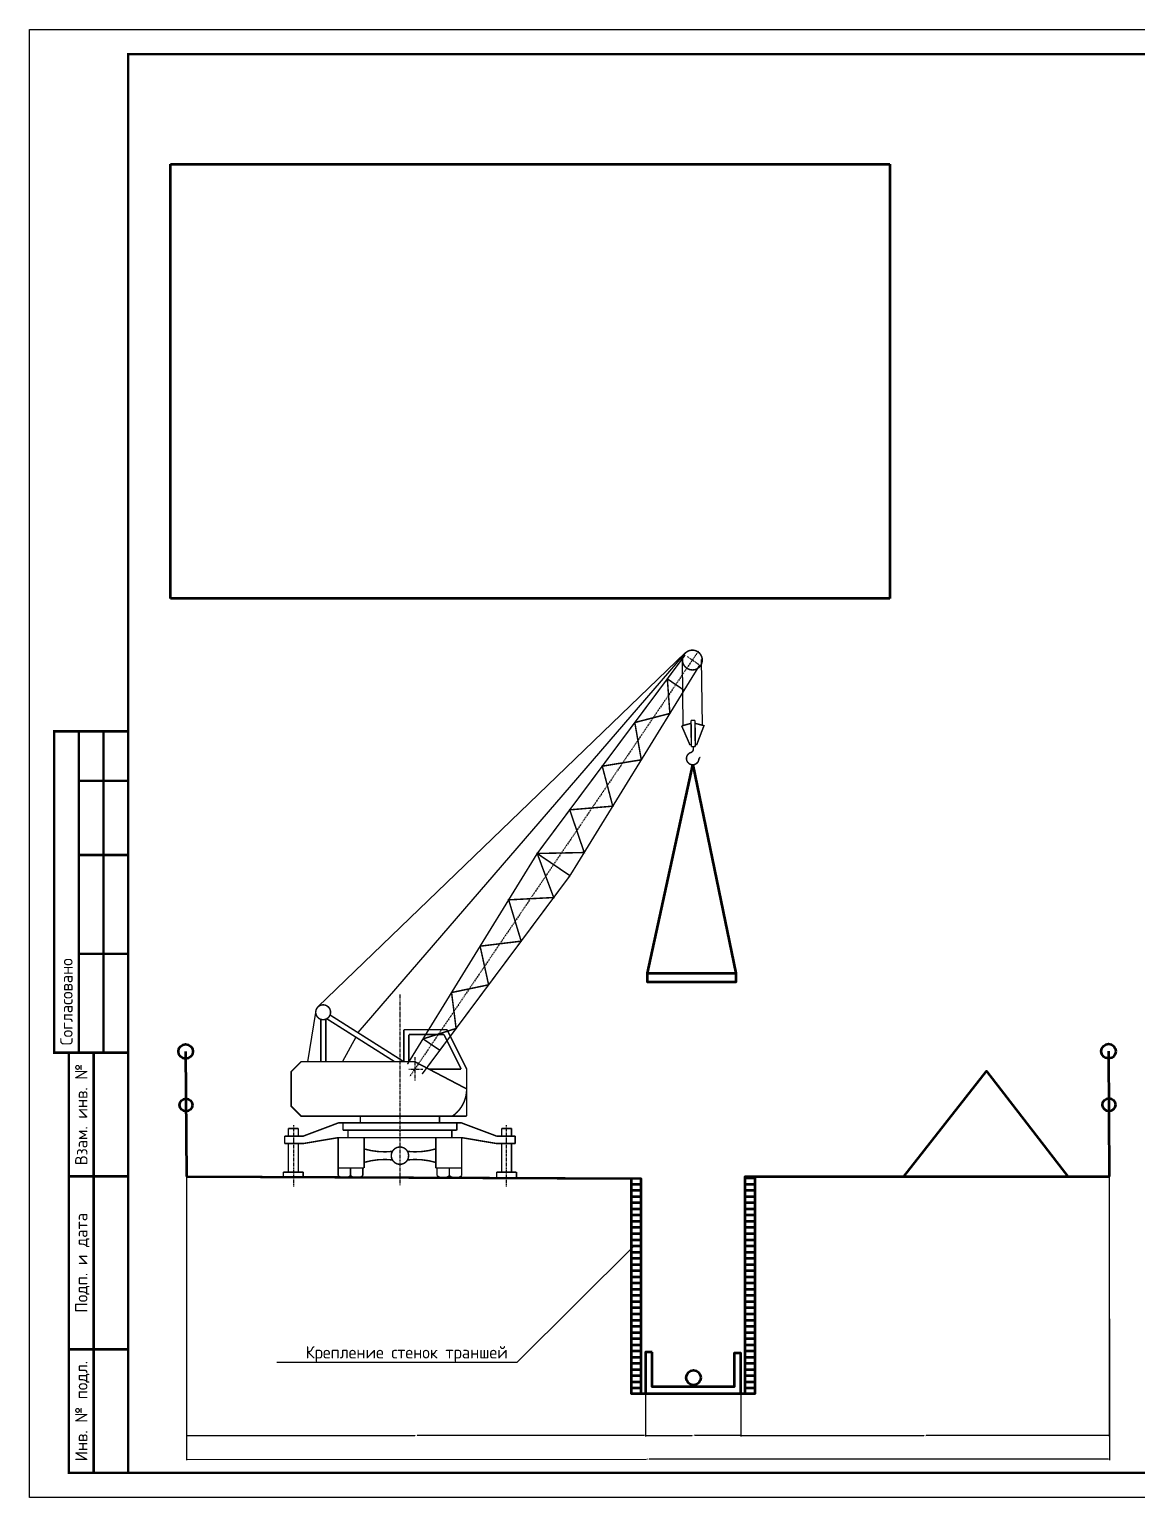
# Model space of a CAD drawing. Header units: millimetres. Extents: x 1981 to 3888, y 1583 to 2809.
# Drawn here: x 3467.8 to 3691.8, y 1980.2 to 2277.2 of the extents above; entities that cross this region are included whole.
import ezdxf
from ezdxf import colors
from ezdxf.entities.mleader import LeaderData, LeaderLine
from ezdxf.enums import TextEntityAlignment as Align
from ezdxf.math import Vec2, Vec3

# ---------------------------------------------------------------- set-up
doc = ezdxf.new("R2010")
doc.units = ezdxf.units.MM
doc.linetypes.add('CENTERM', pattern=[0.4, 0.2, -0.1, 0, -0.1])
doc.layers.add('Демонтаж', color=5, linetype='Continuous', lineweight=50)
for name, color, linetype in [('ПОД_склады', 250, 'Continuous'), ('Форматы', 7, 'Continuous'), ('Ћ‘€', 1, 'CENTERM')]:
    doc.layers.add(name, color=color, linetype=linetype)
doc.styles.add('GOST-2.304_Type-B', font='GOST Common.ttf')
doc.styles.get("Standard").update_dxf_attribs({"font": 'GOST Common.ttf'})
doc.dimstyles.get("Standard").update_dxf_attribs({"dimtxt": 0.18, "dimasz": 0.18, "dimexe": 0.18, "dimexo": 0.0625, "dimgap": 0.09, "dimtad": 0, "dimtih": 1, "dimtoh": 1, "dimdec": 4, "dimzin": 0, "dimdsep": 46, "dimtxsty": 'Standard', "dimcen": 0.09, "dimadec": 0, "dimazin": 0, "dimtfac": 1, "dimtdec": 4, "dimtofl": 0, "dimtmove": 0, "dimatfit": 3, "dimfxl": 0, "dimtolj": 1, "dimtzin": 0, "dimarcsym": 0})
picture_1 = doc.add_image_def('image5.jpg', size_in_pixel=(1086, 656))

# ---------------------------------------------------------------- blocks, each defined once
blk = doc.blocks.new('2')
at = {"const_width": 0.3}
blk.add_lwpolyline([(-2, 100, 1), (2, 100, 1)], format="xyb", close=True, dxfattribs=at)
for points in [[(-1.79, 100), (-4, 50)], [(1.79, 100), (4, 50)], [(-2.05, 6), (2.3, 11.5), (-2.54, 17), (2.78, 22.5), (-3.03, 28), (3.27, 33.5), (-3.51, 39), (3.76, 44.5), (-4, 50), (3.76, 55.5), (-3.51, 61), (3.27, 66.5), (-3.03, 72), (2.78, 77.5), (-2.54, 83), (2.3, 88.5), (-2.05, 94)], [(-2.05, 94), (2.05, 94)], [(-1.79, 0), (-4, 50)], [(-4, 50), (4, 50)], [(1.79, 0), (4, 50)], [(-2.05, 6), (2.05, 6)]]:
    blk.add_lwpolyline(points, dxfattribs=at)
at = {"layer": 'Ћ‘€'}
for p, q in [((0, 102.21), (0, -1.81)), ((-1.23, 100), (1.62, 100))]:
    blk.add_line(p, q, dxfattribs=at)
blk = doc.blocks.new('*D98')
at = {"layer": 'Defpoints', "color": 0, "lineweight": 50, "transparency": 16777216}
for p in [(3499.57, 2045.17), (3686.23, 2045.22), (3686.25, 1988.03)]:
    blk.add_point(p, dxfattribs=at)
at = {"layer": 'Демонтаж', "color": 0, "lineweight": -2, "transparency": 16777216}
for p, q in [((3499.57, 2045.11), (3499.58, 1987.8)), ((3686.23, 2045.16), (3686.25, 1987.85)), ((3499.76, 1987.98), (3592.64, 1988)), ((3686.07, 1988.03), (3593.19, 1988))]:
    blk.add_line(p, q, dxfattribs=at)
at = {"layer": 'Демонтаж', "color": 0, "lineweight": 50, "transparency": 16777216}
for points in [[(3499.76, 1988.01), (3499.76, 1987.95), (3499.58, 1987.98)], [(3686.07, 1988.06), (3686.07, 1988), (3686.25, 1988.03)]]:
    blk.add_solid(points, dxfattribs=at)
at = {"layer": 'Демонтаж', "color": 0, "lineweight": 53, "transparency": 16777216, "insert": (3592.92, 1988), "char_height": 0.18, "attachment_point": 5, "bg_fill": 3, "box_fill_scale": 1.1, "bg_fill_color": 256, "bg_fill_true_color": 13158600, "bg_fill_transparency": 0}
blk.add_mtext('\\A1;12,0', dxfattribs=at)
blk = doc.blocks.new('*D99')
at = {"layer": 'Defpoints', "color": 0, "lineweight": 50, "transparency": 16777216}
for p in [(3499.57, 2045.17), (3592.42, 2001.3), (3592.42, 1992.78)]:
    blk.add_point(p, dxfattribs=at)
at = {"layer": 'Демонтаж', "color": 0, "lineweight": -2, "transparency": 16777216}
for p, q in [((3499.57, 2045.11), (3499.57, 1992.6)), ((3592.42, 2001.24), (3592.42, 1992.6)), ((3499.75, 1992.78), (3545.76, 1992.78)), ((3592.24, 1992.78), (3546.22, 1992.78))]:
    blk.add_line(p, q, dxfattribs=at)
at = {"layer": 'Демонтаж', "color": 0, "lineweight": 50, "transparency": 16777216}
for points in [[(3499.75, 1992.81), (3499.75, 1992.75), (3499.57, 1992.78)], [(3592.24, 1992.81), (3592.24, 1992.75), (3592.42, 1992.78)]]:
    blk.add_solid(points, dxfattribs=at)
at = {"layer": 'Демонтаж', "color": 0, "lineweight": 53, "transparency": 16777216, "insert": (3545.99, 1992.78), "char_height": 0.18, "attachment_point": 5, "bg_fill": 3, "box_fill_scale": 1.1, "bg_fill_color": 256, "bg_fill_true_color": 13158600, "bg_fill_transparency": 0}
blk.add_mtext('\\A1;5,0', dxfattribs=at)
blk = doc.blocks.new('*D100')
at = {"layer": 'Defpoints', "color": 0, "lineweight": 50, "transparency": 16777216}
for p in [(3592.42, 2001.3), (3611.73, 2001.3), (3611.73, 1992.78)]:
    blk.add_point(p, dxfattribs=at)
at = {"layer": 'Демонтаж', "color": 0, "lineweight": -2, "transparency": 16777216}
for p, q in [((3592.42, 2001.24), (3592.42, 1992.6)), ((3611.73, 2001.24), (3611.73, 1992.6)), ((3592.6, 1992.78), (3601.85, 1992.78)), ((3611.55, 1992.78), (3602.3, 1992.78))]:
    blk.add_line(p, q, dxfattribs=at)
at = {"layer": 'Демонтаж', "color": 0, "lineweight": 50, "transparency": 16777216}
for points in [[(3592.6, 1992.81), (3592.6, 1992.75), (3592.42, 1992.78)], [(3611.55, 1992.81), (3611.55, 1992.75), (3611.73, 1992.78)]]:
    blk.add_solid(points, dxfattribs=at)
at = {"layer": 'Демонтаж', "color": 0, "lineweight": 53, "transparency": 16777216, "insert": (3602.08, 1992.78), "char_height": 0.18, "attachment_point": 5, "bg_fill": 3, "box_fill_scale": 1.1, "bg_fill_color": 256, "bg_fill_true_color": 13158600, "bg_fill_transparency": 0}
blk.add_mtext('\\A1;2,0', dxfattribs=at)
blk = doc.blocks.new('*D101')
at = {"layer": 'Defpoints', "color": 0, "lineweight": 50, "transparency": 16777216}
for p in [(3686.23, 2045.22), (3611.73, 2001.3), (3686.23, 1992.78)]:
    blk.add_point(p, dxfattribs=at)
at = {"layer": 'Демонтаж', "color": 0, "lineweight": -2, "transparency": 16777216}
for p, q in [((3686.23, 2045.16), (3686.23, 1992.6)), ((3611.73, 2001.24), (3611.73, 1992.6)), ((3611.91, 1992.78), (3648.75, 1992.78)), ((3686.05, 1992.78), (3649.21, 1992.78))]:
    blk.add_line(p, q, dxfattribs=at)
at = {"layer": 'Демонтаж', "color": 0, "lineweight": 50, "transparency": 16777216}
for points in [[(3611.91, 1992.81), (3611.91, 1992.75), (3611.73, 1992.78)], [(3686.05, 1992.81), (3686.05, 1992.75), (3686.23, 1992.78)]]:
    blk.add_solid(points, dxfattribs=at)
at = {"layer": 'Демонтаж', "color": 0, "lineweight": 53, "transparency": 16777216, "insert": (3648.98, 1992.78), "char_height": 0.18, "attachment_point": 5, "bg_fill": 3, "box_fill_scale": 1.1, "bg_fill_color": 256, "bg_fill_true_color": 13158600, "bg_fill_transparency": 0}
blk.add_mtext('\\A1;5,0', dxfattribs=at)
blk = doc.blocks.new('_None')
blk = doc.blocks.new('*U110')
blk.add_lwpolyline([(0, 0), (420, 0), (420, -297), (0, -297)], close=True)
at = {"const_width": 0.5}
blk.add_lwpolyline([(20, -5), (415, -5), (415, -292), (20, -292)], close=True, dxfattribs=at)
for points in [[(20, -207), (5, -207), (5, -142), (20, -142)], [(10, -142), (10, -207)], [(15, -142), (15, -207)], [(10, -152), (20, -152)], [(10, -167), (20, -167)], [(10, -187), (20, -187)], [(20, -292), (8, -292), (8, -207), (20, -207)], [(13, -207), (13, -292)], [(8, -232), (20, -232)], [(8, -267), (20, -267)]]:
    blk.add_lwpolyline(points, dxfattribs=at)
at = {"style": 'GOST-2.304_Type-B'}
blk.add_text('Согласовано', height=2.5, rotation=90, dxfattribs=at).set_placement((7.5, -205.5), align=Align.MIDDLE_LEFT)
for s, p in [('Взам. инв. №', (10.5, -219.5)), ('Подп. и дата', (10.5, -249.5)), ('Инв. № подл.', (10.5, -279.5))]:
    blk.add_text(s, height=2.5, rotation=90, dxfattribs=at).set_placement(p, align=Align.MIDDLE_CENTER)
blk.add_attdef('РАЗРАБОТАЛ', text='', height=2.5, dxfattribs=at).set_placement((250.5, -264.22), align=Align.MIDDLE_LEFT)
at = {"style": 'GOST-2.304_Type-B', "flags": 8}
for tag, height, p in [('ДАТА', 2.5, (290.07, -264.4)), ('ЛИСТ', 3, (386.39, -271.92)), ('ЛИСТОВ', 3, (403.89, -271.92)), ('ФОРМАТ', 3, (380.97, -294.75))]:
    blk.add_attdef(tag, text='', height=height, dxfattribs=at).set_placement(p, align=Align.MIDDLE_CENTER)
at = {"style": 'GOST-2.304_Type-B'}
blk.add_attdef('ПРОВЕРИЛ', (250.75, -270.73), '', height=2.5, dxfattribs=at)
at = {"style": 'GOST-2.304_Type-B', "flags": 8}
for tag, p in [('ТЕПЛОВЫЕ_СЕТИ_001', (316.44, -271)), ('ИМЯ_ЧЕРТЕЖА_001', (318.09, -285.55))]:
    blk.add_attdef(tag, p, '', height=3, dxfattribs=at)

msp = doc.modelspace()

# ---------------------------------------------------------------- hatches: boundary and pattern name
at = {"layer": 'ПОД_склады', "lineweight": 53}
h = msp.add_hatch(dxfattribs=at)
h.set_pattern_fill('ANSI31', color=256, scale=10, angle=135)
h.set_pattern_definition([(180, (3470.6067, 1981.1676), (-1e-16, -1.25), [])])
h.paths.add_polyline_path([(3591.50385, 2044.79455), (3589.51209, 2044.80276), (3589.50385, 2011.0063), (3589.53884, 2001.30347), (3591.50385, 2001.30347), (3591.50385, 2011.0063)])
h.paths.add_polyline_path([(3614.57702, 2045.22368), (3612.57702, 2045.22368), (3612.57702, 2023.84235), (3612.57702, 2001.30347), (3614.61201, 2001.30347), (3614.57702, 2023.84235)])

# ---------------------------------------------------------------- linework, layer by layer
at = {"color": 18, "true_color": 0x000000}
for p, q in [((3600.5407, 2151.21394), (3526.18769, 2079.50026)), ((3600.27618, 2150.8438), (3534.21338, 2074.33286)), ((3599.84018, 2149.47009), (3599.98927, 2136.41003)), ((3603.71028, 2149.79115), (3603.86205, 2136.49686)), ((3525.71247, 2078.4005), (3524.04078, 2068.3637)), ((3533.81971, 2073.39856), (3531.12873, 2068.43062))]:
    msp.add_line(p, q, dxfattribs=at)
at = {"color": 18, "true_color": 0x000000, "const_width": 0.3}
for points in [[(3599.7467, 2136.34374), (3601.64333, 2136.86204)], [(3601.69246, 2132.55834), (3601.39209, 2132.55491), (3599.7467, 2136.34374)], [(3601.63641, 2137.46752), (3602.43738, 2137.47666)], [(3601.69703, 2132.15759), (3601.63641, 2137.46752)], [(3602.498, 2132.16674), (3602.43738, 2137.47666)], [(3602.44435, 2136.86643), (3604.25213, 2136.39518), (3602.79378, 2132.57091), (3602.49342, 2132.56749)], [(3601.69703, 2132.15759), (3602.498, 2132.16674)], [(3526.76089, 2068.41672), (3526.76089, 2076.99553)], [(3527.76089, 2068.41672), (3527.76089, 2077.01807)], [(3527.95702, 2077.10912), (3541.69102, 2068.41672)], [(3528.62438, 2077.8702), (3543.56089, 2068.41672)], [(3552.26089, 2074.91672), (3543.56089, 2074.91672)], [(3543.56089, 2068.41672), (3543.56089, 2074.91672)], [(3544.56089, 2068.41672), (3544.56089, 2073.91672)], [(3551.64285, 2073.91672), (3544.56089, 2073.91672)], [(3551.64285, 2073.91672), (3555.14285, 2066.91672)], [(3552.26089, 2074.91672), (3556.26089, 2066.91672)], [(3545.76089, 2068.41672), (3522.76089, 2068.41672), (3520.76089, 2066.41672), (3520.76089, 2059.41672), (3522.76089, 2057.41672), (3556.26089, 2057.41672)], [(3545.76089, 2068.41672), (3556.26089, 2062.91672)], [(3555.14285, 2066.91672), (3548.62452, 2066.91672)], [(3556.26089, 2057.41672), (3556.26089, 2066.91672)], [(3531.26089, 2056.05878), (3530.36556, 2056.05878), (3523.19078, 2053.35793)], [(3555.15621, 2056.05878), (3531.26089, 2056.05878)], [(3531.26089, 2054.55878), (3531.26089, 2056.05878)], [(3534.76089, 2055.91672), (3534.76089, 2057.41672)], [(3550.76089, 2055.91672), (3550.76089, 2057.41672)], [(3554.26089, 2054.55878), (3554.26089, 2056.05878)], [(3554.26089, 2056.05878), (3555.15621, 2056.05878), (3562.33099, 2053.35793)], [(3519.45391, 2053.35793), (3519.45391, 2051.86219)], [(3519.45391, 2053.35793), (3523.19078, 2053.35793)], [(3520.1928, 2053.35793), (3520.1928, 2054.91672)], [(3522.1928, 2054.91672), (3520.1928, 2054.91672)], [(3522.1928, 2053.35793), (3522.1928, 2054.91672)], [(3530.26089, 2053.05878), (3523.19078, 2051.86219)], [(3555.26089, 2053.05878), (3530.26089, 2053.05878)], [(3530.26089, 2045.37013), (3530.26089, 2053.05878)], [(3554.26089, 2054.55878), (3531.26089, 2054.55878)], [(3532.26089, 2053.05878), (3532.26089, 2054.55878)], [(3535.51089, 2046.92624), (3535.51089, 2053.05878)], [(3550.01089, 2046.92624), (3550.01089, 2053.05878)], [(3553.26089, 2053.05878), (3553.26089, 2054.55878)], [(3555.26089, 2045.37013), (3555.26089, 2053.05878)], [(3555.26089, 2053.05878), (3562.33099, 2051.86219)], [(3566.06786, 2053.35793), (3562.33099, 2053.35793)], [(3563.32897, 2054.91672), (3565.32897, 2054.91672)], [(3563.32897, 2053.35793), (3563.32897, 2054.91672)], [(3565.32897, 2053.35793), (3565.32897, 2054.91672)], [(3566.06786, 2053.35793), (3566.06786, 2051.86219)], [(3519.45391, 2051.86219), (3523.19078, 2051.86219)], [(3520.1928, 2046.08606), (3520.1928, 2051.86219)], [(3522.1928, 2046.08606), (3522.1928, 2051.86219)], [(3566.06786, 2051.86219), (3562.33099, 2051.86219)], [(3563.32897, 2046.08606), (3563.32897, 2051.86219)], [(3565.32897, 2046.08606), (3565.32897, 2051.86219)], [(3530.26089, 2046.92624), (3535.51089, 2046.92624)], [(3532.76089, 2045.36721), (3532.76089, 2046.92624)], [(3535.26089, 2045.37013), (3535.26089, 2046.92624)], [(3555.26089, 2046.92624), (3550.01089, 2046.92624)], [(3550.26089, 2045.37013), (3550.26089, 2046.92624)], [(3552.76089, 2045.36721), (3552.76089, 2046.92624)], [(3519.1928, 2044.94484), (3519.1928, 2046.08606)], [(3519.1928, 2046.08606), (3523.1928, 2046.08606)], [(3523.1928, 2044.94484), (3523.1928, 2046.08606)], [(3566.32897, 2046.08606), (3562.32897, 2046.08606)], [(3562.32897, 2044.94484), (3562.32897, 2046.08606)], [(3566.32897, 2044.94484), (3566.32897, 2046.08606)]]:
    msp.add_lwpolyline(points, dxfattribs=at)
for points in [[(3602.09751, 2132.16216), (3602.09137, 2131.61971, -0.325731501), (3601.59896, 2130.95988, 1.866820052), (3603.22932, 2129.63159, -0.319496541), (3603.53299, 2129.9814, 0.646297885)], [(3556.26089, 2062.91672, -0.246849133), (3553.3802, 2057.41672, 5.056560264)], [(3541.23446, 2050.26959, -0.097234658), (3535.51089, 2050.77554, -5.892167172)], [(3544.28731, 2050.26959, 0.097234658), (3550.01089, 2050.77554, 5.892167172)], [(3541.23446, 2048.55785, 0.097234658), (3535.51089, 2048.0519, 5.892167172)], [(3544.28731, 2048.55785, -0.097234658), (3550.01089, 2048.0519, -5.892167172)], [(3530.28079, 2045.35361, 0.357459216), (3532.74635, 2045.35517, 0.324677354)], [(3535.24098, 2045.35361, -0.357459216), (3532.77542, 2045.35517, -0.324677354)], [(3550.28079, 2045.35361, 0.357459216), (3552.74635, 2045.35517, 0.324677354)], [(3555.24098, 2045.35361, -0.357459216), (3552.77542, 2045.35517, -0.324677354)]]:
    msp.add_lwpolyline(points, format="xyb", dxfattribs=at)
for points in [[(3525.72901, 2078.42061, 1), (3528.72901, 2078.42061, 1)], [(3541.01089, 2049.41372, 1), (3544.51089, 2049.41372, 1)]]:
    msp.add_lwpolyline(points, format="xyb", close=True, dxfattribs=at)
at = {"layer": 'Демонтаж', "color": 18, "lineweight": 53, "true_color": 0x000000}
for p, q in [((3592.85112, 2086.3369), (3601.97211, 2128.49009)), ((3601.97211, 2128.49009), (3610.71122, 2086.3369))]:
    msp.add_line(p, q, dxfattribs=at)
msp.add_lwpolyline([(3592.85112, 2086.3369), (3610.71122, 2086.3369), (3610.71122, 2084.49583), (3592.85112, 2084.49583)], close=True, dxfattribs=at)
for points in [[(3499.41875, 2070.48641), (3499.56672, 2045.17345)], [(3686.08481, 2070.53664), (3686.23277, 2045.22368)], [(3644.70228, 2045.22368), (3661.3807, 2066.48702), (3677.848, 2045.22368)], [(3499.56672, 2045.17345), (3591.50385, 2044.79455), (3591.50385, 2011.0063), (3591.50385, 2001.30347), (3612.57702, 2001.30347), (3612.57702, 2023.84235), (3612.57702, 2045.22368), (3686.23277, 2045.22368)], [(3499.56672, 2045.17345), (3589.51209, 2044.80276), (3589.50385, 2011.0063), (3589.53884, 2001.30347), (3614.61201, 2001.30347), (3614.57702, 2023.84235), (3614.57702, 2045.22368), (3686.23277, 2045.22368)], [(3593.74669, 2009.66498), (3592.41614, 2009.66498), (3592.41614, 2001.30347), (3611.73472, 2001.30347), (3611.73472, 2009.48599), (3610.3274, 2009.48599), (3610.3274, 2002.68427), (3593.74669, 2002.68427), (3593.74669, 2009.66498)]]:
    msp.add_lwpolyline(points, dxfattribs=at)
for centre, radius in [((3499.41875, 2070.48641), 1.47018), ((3686.08481, 2070.53664), 1.47018), ((3499.48204, 2059.66046), 1.3045), ((3686.14809, 2059.71069), 1.3045), ((3602.13275, 2004.50338), 1.49429)]:
    msp.add_circle(centre, radius, dxfattribs=at)
at = {"layer": 'Ћ‘€', "color": 18, "true_color": 0x000000}
for p, q in [((3542.76089, 2082.03447), (3542.76089, 2043.42322)), ((3545.76089, 2069.3398), (3545.76089, 2064.63311)), ((3544.52599, 2066.91672), (3547.37713, 2066.91672)), ((3521.26089, 2055.54867), (3521.26089, 2043.16385)), ((3564.26089, 2055.54867), (3564.26089, 2043.16385))]:
    msp.add_line(p, q, dxfattribs=at)

# ---------------------------------------------------------------- block references
at = {"color": 18, "true_color": 0x000000, "rotation": 325.843550444467}
msp.add_blockref('2', (3545.76089, 2066.91672), dxfattribs=at)

# ---------------------------------------------------------------- pictures from other files: only their frames are drawn
at = {"layer": 'Демонтаж', "color": 7, "lineweight": 53, "true_color": 0xffffff}
image = msp.add_image(picture_1, insert=(3496.37657, 2162.09485), size_in_units=(145.44825, 87.85824), dxfattribs=at)
image.dxf.flags = 7

# ---------------------------------------------------------------- next in the draw order: dimensions: what is measured, and where the dimension line sits
at = {"layer": 'Демонтаж', "color": 18, "lineweight": 53, "true_color": 0x000000}
dim = msp.add_aligned_dim(p1=(3499.56672, 2045.17345), p2=(3686.23277, 2045.22368), distance=-57.19801, text='12,0', dimstyle='Standard', override={"dimfxl": 1.25, "dimtfill": 1, "dimarcsym": 2}, dxfattribs=at)
dim.commit()
dim.dimension.update_dxf_attribs({"geometry": '*D98', "text_midpoint": (3592.91514, 1988.00056)})

# ---------------------------------------------------------------- next in the draw order: dimensions: what is measured, and where the dimension line sits
dim = msp.add_linear_dim(base=(3592.41614, 1992.78151), p1=(3499.56672, 2045.17345), p2=(3592.41614, 2001.30347), text='5,0', dimstyle='Standard', override={"dimfxl": 1.25, "dimtfill": 1, "dimarcsym": 2}, dxfattribs=at)
dim.commit()
dim.dimension.update_dxf_attribs({"geometry": '*D99', "text_midpoint": (3545.99143, 1992.78151)})

# ---------------------------------------------------------------- next in the draw order: dimensions: what is measured, and where the dimension line sits
dim = msp.add_linear_dim(base=(3611.73472, 1992.78151), p1=(3592.41614, 2001.30347), p2=(3611.73472, 2001.30347), text='2,0', dimstyle='Standard', override={"dimtmove": 1, "dimfxl": 1.25, "dimtfill": 1, "dimarcsym": 2}, dxfattribs=at)
dim.commit()
dim.dimension.update_dxf_attribs({"geometry": '*D100', "text_midpoint": (3602.07543, 1992.78151)})

# ---------------------------------------------------------------- next in the draw order: leaders
at = {"layer": 'ПОД_склады', "color": 1, "lineweight": 53}
ml = msp.add_multileader_mtext('Standard', dxfattribs=at)
ml.set_content('Крепление стенок траншей', color=1)
ml.set_leader_properties(color=256, linetype='ByLayer', lineweight=-1)
ml.set_arrow_properties(name='NONE')
ml.build(insert=Vec2(0, 0))
ml.multileader.update_dxf_attribs({"text_left_attachment_type": 6, "text_right_attachment_type": 6, "dogleg_length": 0.36, "arrow_head_size": 0.18})
ctx = ml.context
ctx.base_point, ctx.char_height, ctx.arrow_head_size, ctx.landing_gap_size, ctx.plane_origin = Vec3(3521.6089, 2007.60009), 2.5, 0.18, 1.5, Vec3(3590.18844, 2031.2401)
ctx.left_attachment, ctx.right_attachment, ctx.text_align_type = 6, 6, 2
notes = []
notes.append((ctx, [(0, (1, 1, 0), (3566.43102, 2007.60009), (-1, 0), 0.36, [(0, [(3590.18844, 2031.2401)], 0, [])])]))
ctx.mtext.insert, ctx.mtext.alignment, ctx.mtext.flow_direction = Vec3(3564.57102, 2010.88956), 3, 5
for ctx, leaders in notes:
    for number, flags, end, landing, length, lines in leaders:
        leader = LeaderData()
        leader.index, (leader.has_last_leader_line, leader.has_dogleg_vector, leader.attachment_direction) = number, flags
        leader.last_leader_point, leader.dogleg_vector, leader.dogleg_length = Vec3(end), Vec3(landing), length
        for number, points, colour, breaks in lines:
            line = LeaderLine()
            line.index, line.vertices, line.color, line.breaks = number, Vec3.list(points), colors.encode_raw_color(colour), breaks
            leader.lines.append(line)
        ctx.leaders.append(leader)

# ---------------------------------------------------------------- next in the draw order: dimensions: what is measured, and where the dimension line sits
at = {"layer": 'Демонтаж', "color": 18, "lineweight": 53, "true_color": 0x000000}
dim = msp.add_linear_dim(base=(3686.23277, 1992.78151), p1=(3611.73472, 2001.30347), p2=(3686.23277, 2045.22368), text='5,0', dimstyle='Standard', override={"dimtmove": 1, "dimfxl": 1.25, "dimtfill": 1, "dimarcsym": 2}, dxfattribs=at)
dim.commit()
dim.dimension.update_dxf_attribs({"geometry": '*D101', "text_midpoint": (3648.98374, 1992.78151)})

# ---------------------------------------------------------------- next in the draw order: block references
at = {"layer": 'Форматы'}
msp.add_blockref('*U110', (3467.81387, 2277.23993), dxfattribs=at)

doc.saveas('drawing.dxf')
